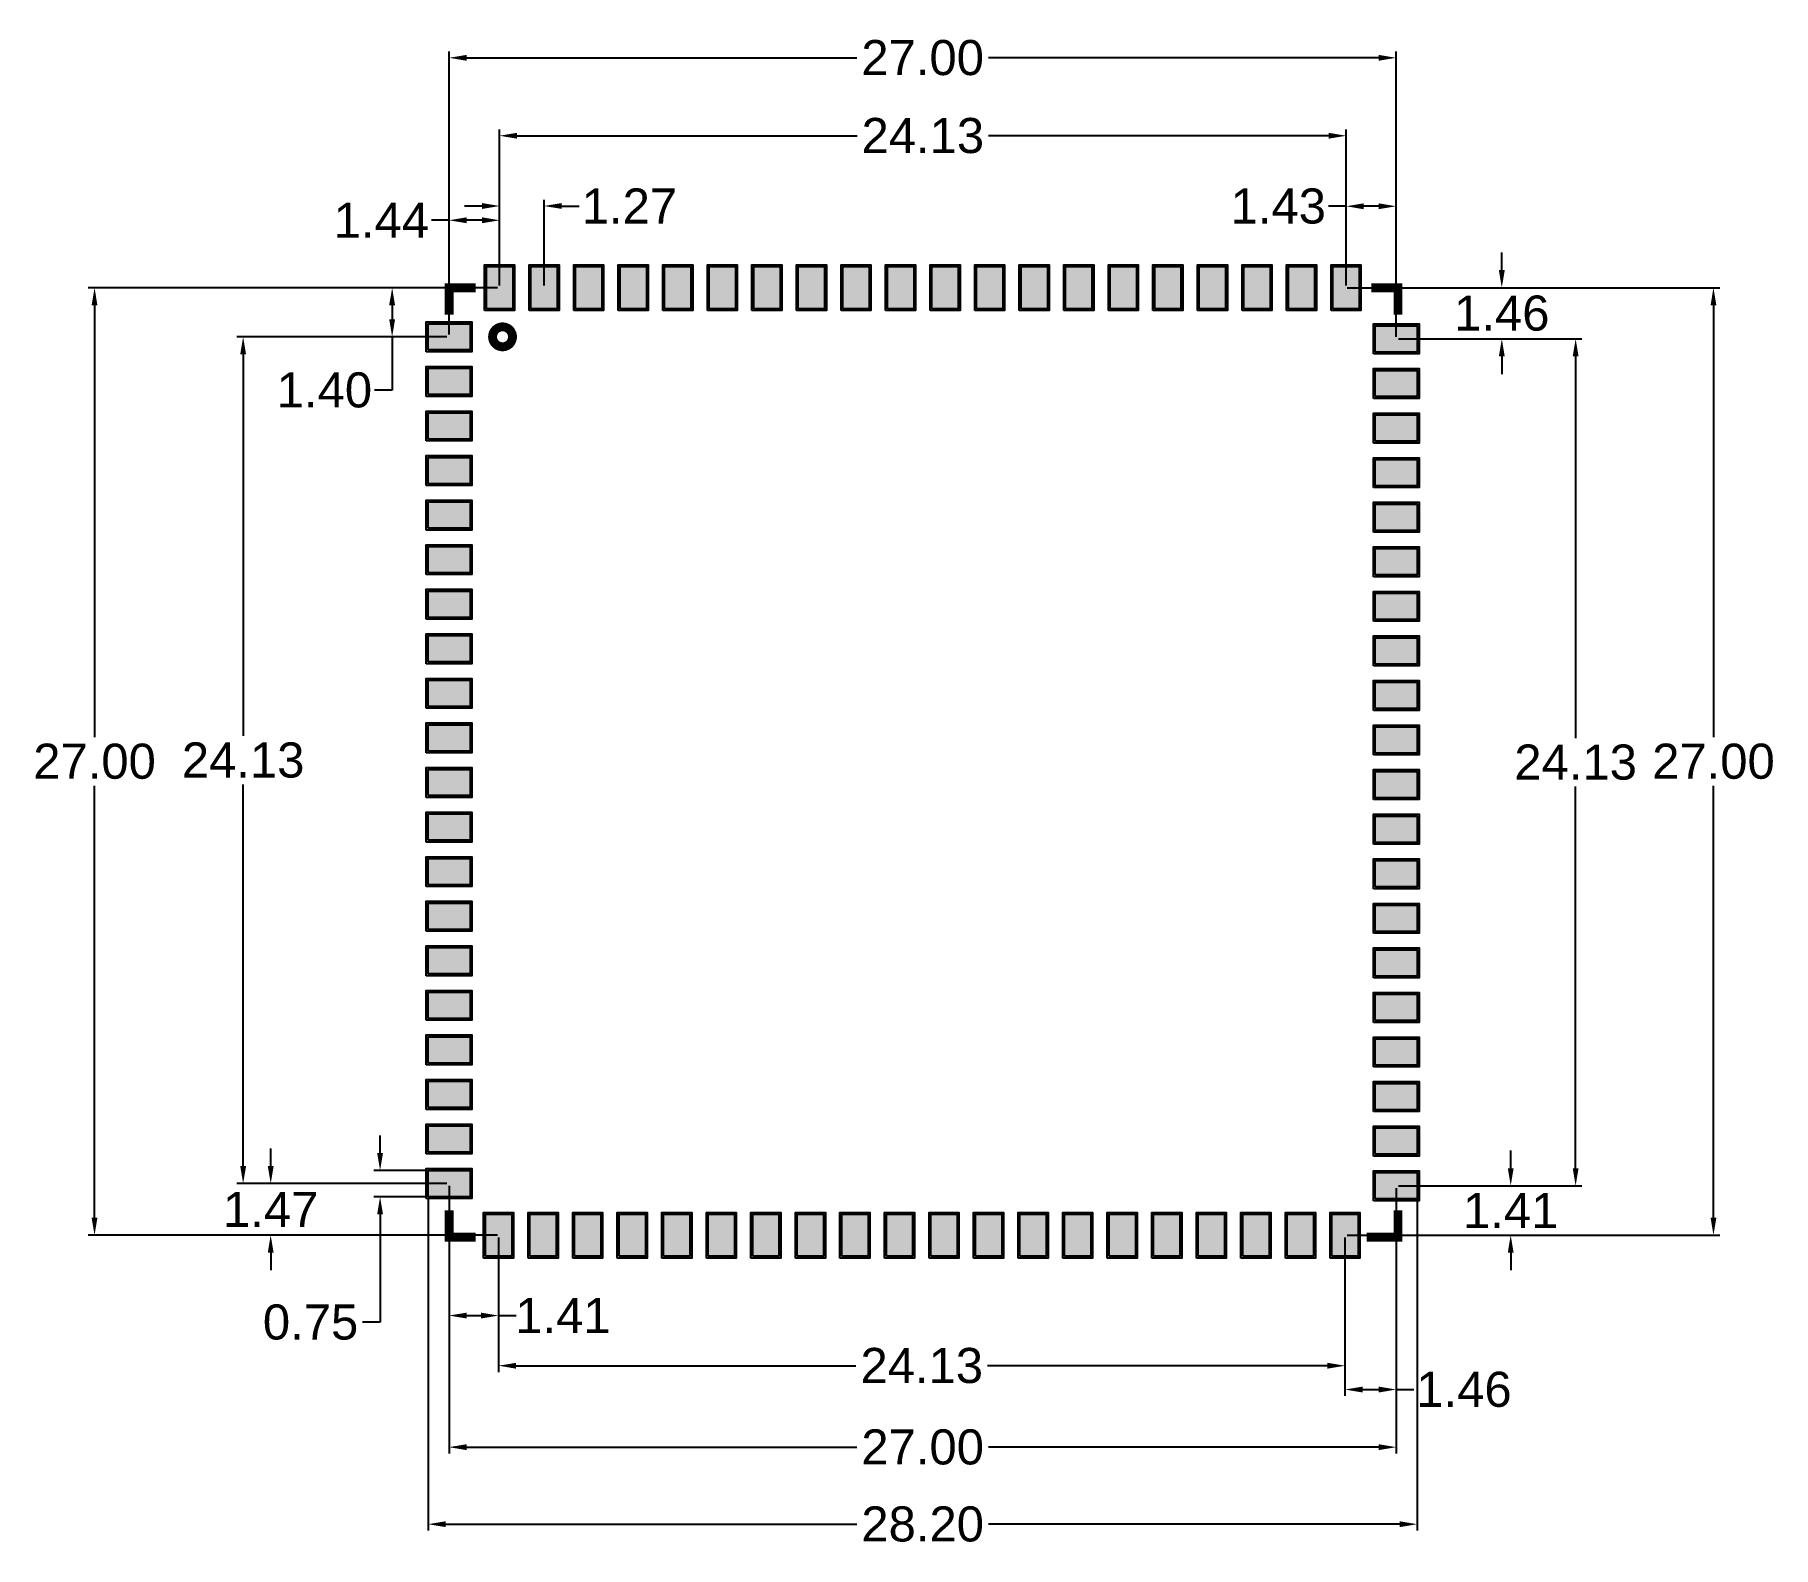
# Model space of a CAD drawing. Header units: millimetres. Extents: x 20.2 to 69.8, y 10.3 to 53.4.
import ezdxf

# ---------------------------------------------------------------- set-up
doc = ezdxf.new("R2010")
doc.units = ezdxf.units.MM
doc.header["$MEASUREMENT"] = 0
for name, color, linetype, true_color in [('Top-Layer', 1, 'Continuous', 0xff0000), ('Top-Silkscreen-Layer', 7, 'Continuous', 0xffcc00), ('Top-Solder-Mask-Layer', 7, 'Continuous', 0x800080)]:
    doc.layers.add(name, color=color, linetype=linetype, true_color=true_color)
doc.styles.get("Standard").update_dxf_attribs({"font": 'arial.ttf'})
doc.dimstyles.get("Standard").update_dxf_attribs({"dimtxt": 0.18, "dimasz": 0.18, "dimexe": 0.18, "dimexo": 0.0625, "dimgap": 0.09, "dimtad": 0, "dimtih": 1, "dimtoh": 1, "dimdec": 4, "dimzin": 0, "dimdsep": 46, "dimtxsty": 'Standard', "dimcen": 0.09, "dimadec": 0, "dimazin": 0, "dimtfac": 1, "dimtdec": 4, "dimtofl": 0, "dimtmove": 0, "dimatfit": 3, "dimfxl": 1, "dimtolj": 1, "dimtzin": 0, "dimarcsym": 0})

# ---------------------------------------------------------------- blocks, each defined once
blk = doc.blocks.new('*D3')
at = {"color": 0, "lineweight": -2, "transparency": 16777216}
for p, q in [((31.953, 44.832), (25.964, 44.832)), ((26.144, 44.332), (26.144, 33.458)), ((26.144, 21.202), (26.144, 32.076)), ((31.953, 20.702), (25.964, 20.702))]:
    blk.add_line(p, q, dxfattribs=at)
at = {"color": 0, "transparency": 16777216}
for points in [[(26.061, 44.332), (26.228, 44.332), (26.144, 44.832)], [(26.061, 21.202), (26.228, 21.202), (26.144, 20.702)]]:
    blk.add_solid(points, dxfattribs=at)
at = {"layer": 'Defpoints', "color": 0, "transparency": 16777216}
for p in [(32.015, 44.832), (26.144, 20.702), (32.015, 20.702)]:
    blk.add_point(p, dxfattribs=at)
at = {"color": 0, "transparency": 16777216, "insert": (26.144, 32.767), "char_height": 1, "attachment_point": 5}
blk.add_mtext('\\A1;24.13', dxfattribs=at)
blk = doc.blocks.new('*D5')
at = {"color": 0, "lineweight": -2, "transparency": 16777216}
for p, q in [((30.048, 21.577), (30.048, 22.077)), ((31.353, 21.077), (29.868, 21.077)), ((31.353, 20.327), (29.868, 20.327)), ((30.048, 19.827), (30.048, 16.752)), ((30.048, 16.752), (29.548, 16.752))]:
    blk.add_line(p, q, dxfattribs=at)
at = {"color": 0, "transparency": 16777216}
for points in [[(29.965, 21.577), (30.131, 21.577), (30.048, 21.077)], [(29.965, 19.827), (30.131, 19.827), (30.048, 20.327)]]:
    blk.add_solid(points, dxfattribs=at)
at = {"layer": 'Defpoints', "color": 0, "transparency": 16777216}
for p in [(31.415, 21.077), (30.048, 20.327), (31.415, 20.327)]:
    blk.add_point(p, dxfattribs=at)
at = {"color": 0, "transparency": 16777216, "insert": (28.066, 16.752), "char_height": 1, "attachment_point": 5}
blk.add_mtext('\\A1;0.75', dxfattribs=at)
blk = doc.blocks.new('*D6')
at = {"color": 0, "lineweight": -2, "transparency": 16777216}
for p, q in [((33.455, 46.295), (33.455, 48.74)), ((34.725, 46.295), (34.725, 48.74)), ((32.955, 48.56), (32.455, 48.56)), ((35.225, 48.56), (35.725, 48.56))]:
    blk.add_line(p, q, dxfattribs=at)
at = {"color": 0, "transparency": 16777216}
for points in [[(32.955, 48.644), (32.955, 48.477), (33.455, 48.56)], [(35.225, 48.644), (35.225, 48.477), (34.725, 48.56)]]:
    blk.add_solid(points, dxfattribs=at)
at = {"layer": 'Defpoints', "color": 0, "transparency": 16777216}
for p in [(34.725, 48.56), (33.455, 46.232), (34.725, 46.232)]:
    blk.add_point(p, dxfattribs=at)
at = {"color": 0, "transparency": 16777216, "insert": (37.157, 48.56), "char_height": 1, "attachment_point": 5}
blk.add_mtext('\\A1;1.27', dxfattribs=at)
blk = doc.blocks.new('*D7')
at = {"color": 0, "lineweight": -2, "transparency": 16777216}
for p, q in [((33.455, 46.295), (33.455, 50.742)), ((33.955, 50.562), (43.644, 50.562)), ((57.085, 50.562), (47.396, 50.562)), ((57.585, 46.295), (57.585, 50.742))]:
    blk.add_line(p, q, dxfattribs=at)
at = {"color": 0, "transparency": 16777216}
for points in [[(33.955, 50.645), (33.955, 50.478), (33.455, 50.562)], [(57.085, 50.645), (57.085, 50.478), (57.585, 50.562)]]:
    blk.add_solid(points, dxfattribs=at)
at = {"layer": 'Defpoints', "color": 0, "transparency": 16777216}
for p in [(57.585, 50.562), (33.455, 46.232), (57.585, 46.232)]:
    blk.add_point(p, dxfattribs=at)
at = {"color": 0, "transparency": 16777216, "insert": (45.52, 50.562), "char_height": 1, "attachment_point": 5}
blk.add_mtext('\\A1;24.13', dxfattribs=at)
blk = doc.blocks.new('*D8')
at = {"color": 0, "lineweight": -2, "transparency": 16777216}
for p, q in [((31.415, 20.264), (31.415, 10.817)), ((59.615, 20.264), (59.615, 10.817)), ((31.915, 10.997), (43.641, 10.997)), ((59.115, 10.997), (47.389, 10.997))]:
    blk.add_line(p, q, dxfattribs=at)
at = {"color": 0, "transparency": 16777216}
for points in [[(31.915, 11.08), (31.915, 10.914), (31.415, 10.997)], [(59.115, 11.08), (59.115, 10.914), (59.615, 10.997)]]:
    blk.add_solid(points, dxfattribs=at)
at = {"layer": 'Defpoints', "color": 0, "transparency": 16777216}
for p in [(31.415, 20.327), (59.615, 20.327), (59.615, 10.997)]:
    blk.add_point(p, dxfattribs=at)
at = {"color": 0, "transparency": 16777216, "insert": (45.515, 10.997), "char_height": 1, "attachment_point": 5}
blk.add_mtext('\\A1;28.20', dxfattribs=at)
blk = doc.blocks.new('*D10')
at = {"color": 0, "lineweight": -2, "transparency": 16777216}
for p, q in [((33.425, 19.169), (33.425, 15.333)), ((57.555, 19.169), (57.555, 15.333)), ((33.925, 15.513), (43.614, 15.513)), ((57.055, 15.513), (47.366, 15.513))]:
    blk.add_line(p, q, dxfattribs=at)
at = {"color": 0, "transparency": 16777216}
for points in [[(33.925, 15.596), (33.925, 15.429), (33.425, 15.513)], [(57.055, 15.596), (57.055, 15.429), (57.555, 15.513)]]:
    blk.add_solid(points, dxfattribs=at)
at = {"layer": 'Defpoints', "color": 0, "transparency": 16777216}
for p in [(33.425, 19.232), (57.555, 19.232), (57.555, 15.513)]:
    blk.add_point(p, dxfattribs=at)
at = {"color": 0, "transparency": 16777216, "insert": (45.49, 15.513), "char_height": 1, "attachment_point": 5}
blk.add_mtext('\\A1;24.13', dxfattribs=at)
blk = doc.blocks.new('*D12')
at = {"color": 0, "lineweight": -2, "transparency": 16777216}
for p, q in [((32.015, 48.153), (31.515, 48.153)), ((32.015, 46.295), (32.015, 48.333)), ((32.955, 48.153), (32.515, 48.153)), ((33.455, 46.295), (33.455, 48.333))]:
    blk.add_line(p, q, dxfattribs=at)
at = {"color": 0, "transparency": 16777216}
for points in [[(32.515, 48.237), (32.515, 48.07), (32.015, 48.153)], [(32.955, 48.237), (32.955, 48.07), (33.455, 48.153)]]:
    blk.add_solid(points, dxfattribs=at)
at = {"layer": 'Defpoints', "color": 0, "transparency": 16777216}
for p in [(32.015, 48.153), (32.015, 46.232), (33.455, 46.232)]:
    blk.add_point(p, dxfattribs=at)
at = {"color": 0, "transparency": 16777216, "insert": (30.085, 48.153), "char_height": 1, "attachment_point": 5}
blk.add_mtext('\\A1;1.44', dxfattribs=at)
blk = doc.blocks.new('*D16')
at = {"color": 0, "lineweight": -2, "transparency": 16777216}
for p, q in [((31.953, 46.232), (30.212, 46.232)), ((30.392, 45.732), (30.392, 45.332)), ((31.953, 44.832), (30.212, 44.832)), ((30.392, 44.832), (30.392, 43.313)), ((30.392, 43.313), (29.892, 43.313))]:
    blk.add_line(p, q, dxfattribs=at)
at = {"color": 0, "transparency": 16777216}
for points in [[(30.308, 45.732), (30.475, 45.732), (30.392, 46.232)], [(30.308, 45.332), (30.475, 45.332), (30.392, 44.832)]]:
    blk.add_solid(points, dxfattribs=at)
at = {"layer": 'Defpoints', "color": 0, "transparency": 16777216}
for p in [(30.392, 46.232), (32.015, 46.232), (32.015, 44.832)]:
    blk.add_point(p, dxfattribs=at)
at = {"color": 0, "transparency": 16777216, "insert": (28.462, 43.313), "char_height": 1, "attachment_point": 5}
blk.add_mtext('\\A1;1.40', dxfattribs=at)
blk = doc.blocks.new('*D17')
at = {"color": 0, "lineweight": -2, "transparency": 16777216}
for p, q in [((26.93, 21.202), (26.93, 21.702)), ((31.953, 20.702), (26.75, 20.702)), ((31.953, 19.232), (26.75, 19.232)), ((26.93, 18.732), (26.93, 18.232))]:
    blk.add_line(p, q, dxfattribs=at)
at = {"color": 0, "transparency": 16777216}
for points in [[(26.847, 21.202), (27.014, 21.202), (26.93, 20.702)], [(26.847, 18.732), (27.014, 18.732), (26.93, 19.232)]]:
    blk.add_solid(points, dxfattribs=at)
at = {"layer": 'Defpoints', "color": 0, "transparency": 16777216}
for p in [(32.015, 20.702), (26.93, 19.232), (32.015, 19.232)]:
    blk.add_point(p, dxfattribs=at)
at = {"color": 0, "transparency": 16777216, "insert": (26.93, 19.967), "char_height": 1, "attachment_point": 5}
blk.add_mtext('\\A1;1.47', dxfattribs=at)
blk = doc.blocks.new('*D18')
at = {"color": 0, "lineweight": -2, "transparency": 16777216}
for p, q in [((32.015, 20.639), (32.015, 16.762)), ((33.425, 19.169), (33.425, 16.762)), ((32.515, 16.942), (32.925, 16.942)), ((33.425, 16.942), (33.925, 16.942))]:
    blk.add_line(p, q, dxfattribs=at)
at = {"color": 0, "transparency": 16777216}
for points in [[(32.515, 17.025), (32.515, 16.859), (32.015, 16.942)], [(32.925, 17.025), (32.925, 16.859), (33.425, 16.942)]]:
    blk.add_solid(points, dxfattribs=at)
at = {"layer": 'Defpoints', "color": 0, "transparency": 16777216}
for p in [(32.015, 20.702), (33.425, 19.232), (33.425, 16.942)]:
    blk.add_point(p, dxfattribs=at)
at = {"color": 0, "transparency": 16777216, "insert": (35.26, 16.942), "char_height": 1, "attachment_point": 5}
blk.add_mtext('\\A1;1.41', dxfattribs=at)
blk = doc.blocks.new('*D19')
at = {"color": 0, "lineweight": -2, "transparency": 16777216}
for p, q in [((57.555, 19.169), (57.555, 14.654)), ((59.015, 19.169), (59.015, 14.654)), ((58.055, 14.834), (58.515, 14.834)), ((59.015, 14.834), (59.515, 14.834))]:
    blk.add_line(p, q, dxfattribs=at)
at = {"color": 0, "transparency": 16777216}
for points in [[(58.055, 14.917), (58.055, 14.75), (57.555, 14.834)], [(58.515, 14.917), (58.515, 14.75), (59.015, 14.834)]]:
    blk.add_solid(points, dxfattribs=at)
at = {"layer": 'Defpoints', "color": 0, "transparency": 16777216}
for p in [(57.555, 19.232), (59.015, 19.232), (59.015, 14.834)]:
    blk.add_point(p, dxfattribs=at)
at = {"color": 0, "transparency": 16777216, "insert": (60.947, 14.834), "char_height": 1, "attachment_point": 5}
blk.add_mtext('\\A1;1.46', dxfattribs=at)
blk = doc.blocks.new('*D20')
at = {"color": 0, "lineweight": -2, "transparency": 16777216}
for p, q in [((62.279, 21.142), (62.279, 21.642)), ((59.076, 20.642), (62.459, 20.642)), ((57.618, 19.232), (62.459, 19.232)), ((62.279, 18.732), (62.279, 18.232))]:
    blk.add_line(p, q, dxfattribs=at)
at = {"color": 0, "transparency": 16777216}
for points in [[(62.196, 21.142), (62.363, 21.142), (62.279, 20.642)], [(62.196, 18.732), (62.363, 18.732), (62.279, 19.232)]]:
    blk.add_solid(points, dxfattribs=at)
at = {"layer": 'Defpoints', "color": 0, "transparency": 16777216}
for p in [(59.013, 20.642), (62.279, 20.642), (57.555, 19.232)]:
    blk.add_point(p, dxfattribs=at)
at = {"color": 0, "transparency": 16777216, "insert": (62.279, 19.937), "char_height": 1, "attachment_point": 5}
blk.add_mtext('\\A1;1.41', dxfattribs=at)
blk = doc.blocks.new('*D21')
at = {"color": 0, "lineweight": -2, "transparency": 16777216}
for p, q in [((62.025, 46.732), (62.025, 47.232)), ((59.078, 46.232), (62.205, 46.232)), ((59.078, 44.772), (62.205, 44.772)), ((62.025, 44.272), (62.025, 43.772))]:
    blk.add_line(p, q, dxfattribs=at)
at = {"color": 0, "transparency": 16777216}
for points in [[(61.942, 46.732), (62.109, 46.732), (62.025, 46.232)], [(61.942, 44.272), (62.109, 44.272), (62.025, 44.772)]]:
    blk.add_solid(points, dxfattribs=at)
at = {"layer": 'Defpoints', "color": 0, "transparency": 16777216}
for p in [(59.015, 46.232), (62.025, 46.232), (59.015, 44.772)]:
    blk.add_point(p, dxfattribs=at)
at = {"color": 0, "transparency": 16777216, "insert": (62.025, 45.502), "char_height": 1, "attachment_point": 5}
blk.add_mtext('\\A1;1.46', dxfattribs=at)
blk = doc.blocks.new('*D22')
at = {"color": 0, "lineweight": -2, "transparency": 16777216}
for p, q in [((57.585, 46.293), (57.585, 48.733)), ((59.015, 44.835), (59.015, 48.733)), ((57.585, 48.553), (57.085, 48.553)), ((58.515, 48.553), (58.085, 48.553))]:
    blk.add_line(p, q, dxfattribs=at)
at = {"color": 0, "transparency": 16777216}
for points in [[(58.085, 48.636), (58.085, 48.469), (57.585, 48.553)], [(58.515, 48.636), (58.515, 48.469), (59.015, 48.553)]]:
    blk.add_solid(points, dxfattribs=at)
at = {"layer": 'Defpoints', "color": 0, "transparency": 16777216}
for p in [(57.585, 48.553), (57.585, 46.231), (59.015, 44.772)]:
    blk.add_point(p, dxfattribs=at)
at = {"color": 0, "transparency": 16777216, "insert": (55.653, 48.553), "char_height": 1, "attachment_point": 5}
blk.add_mtext('\\A1;1.43', dxfattribs=at)
blk = doc.blocks.new('*D23')
at = {"color": 0, "lineweight": -2, "transparency": 16777216}
for p, q in [((33.393, 46.232), (21.728, 46.232)), ((21.908, 45.732), (21.908, 33.423)), ((21.908, 19.732), (21.908, 32.041)), ((33.393, 19.232), (21.728, 19.232))]:
    blk.add_line(p, q, dxfattribs=at)
at = {"color": 0, "transparency": 16777216}
for points in [[(21.825, 45.732), (21.991, 45.732), (21.908, 46.232)], [(21.825, 19.732), (21.991, 19.732), (21.908, 19.232)]]:
    blk.add_solid(points, dxfattribs=at)
at = {"layer": 'Defpoints', "color": 0, "transparency": 16777216}
for p in [(33.455, 46.232), (21.908, 19.232), (33.455, 19.232)]:
    blk.add_point(p, dxfattribs=at)
at = {"color": 0, "transparency": 16777216, "insert": (21.908, 32.732), "char_height": 1, "attachment_point": 5}
blk.add_mtext('\\A1;27.00', dxfattribs=at)
blk = doc.blocks.new('*D24')
at = {"color": 0, "lineweight": -2, "transparency": 16777216}
for p, q in [((32.015, 44.895), (32.015, 52.963)), ((32.515, 52.783), (43.641, 52.783)), ((58.515, 52.783), (47.389, 52.783)), ((59.015, 44.895), (59.015, 52.963))]:
    blk.add_line(p, q, dxfattribs=at)
at = {"color": 0, "transparency": 16777216}
for points in [[(32.515, 52.866), (32.515, 52.699), (32.015, 52.783)], [(58.515, 52.866), (58.515, 52.699), (59.015, 52.783)]]:
    blk.add_solid(points, dxfattribs=at)
at = {"layer": 'Defpoints', "color": 0, "transparency": 16777216}
for p in [(59.015, 52.783), (32.015, 44.832), (59.015, 44.832)]:
    blk.add_point(p, dxfattribs=at)
at = {"color": 0, "transparency": 16777216, "insert": (45.515, 52.783), "char_height": 1, "attachment_point": 5}
blk.add_mtext('\\A1;27.00', dxfattribs=at)
blk = doc.blocks.new('*D25')
at = {"color": 0, "lineweight": -2, "transparency": 16777216}
for p, q in [((57.618, 46.232), (68.239, 46.232)), ((68.059, 45.732), (68.059, 33.423)), ((68.059, 19.732), (68.059, 32.041)), ((57.618, 19.232), (68.239, 19.232))]:
    blk.add_line(p, q, dxfattribs=at)
at = {"color": 0, "transparency": 16777216}
for points in [[(67.976, 45.732), (68.142, 45.732), (68.059, 46.232)], [(67.976, 19.732), (68.142, 19.732), (68.059, 19.232)]]:
    blk.add_solid(points, dxfattribs=at)
at = {"layer": 'Defpoints', "color": 0, "transparency": 16777216}
for p in [(57.555, 46.232), (68.059, 46.232), (57.555, 19.232)]:
    blk.add_point(p, dxfattribs=at)
at = {"color": 0, "transparency": 16777216, "insert": (68.059, 32.732), "char_height": 1, "attachment_point": 5}
blk.add_mtext('\\A1;27.00', dxfattribs=at)
blk = doc.blocks.new('*D26')
at = {"color": 0, "lineweight": -2, "transparency": 16777216}
for p, q in [((32.015, 20.639), (32.015, 13.012)), ((59.015, 20.577), (59.015, 13.012)), ((32.515, 13.192), (43.641, 13.192)), ((58.515, 13.192), (47.389, 13.192))]:
    blk.add_line(p, q, dxfattribs=at)
at = {"color": 0, "transparency": 16777216}
for points in [[(32.515, 13.275), (32.515, 13.108), (32.015, 13.192)], [(58.515, 13.275), (58.515, 13.108), (59.015, 13.192)]]:
    blk.add_solid(points, dxfattribs=at)
at = {"layer": 'Defpoints', "color": 0, "transparency": 16777216}
for p in [(32.015, 20.702), (59.015, 20.64), (59.015, 13.192)]:
    blk.add_point(p, dxfattribs=at)
at = {"color": 0, "transparency": 16777216, "insert": (45.515, 13.192), "char_height": 1, "attachment_point": 5}
blk.add_mtext('\\A1;27.00', dxfattribs=at)
blk = doc.blocks.new('*D27')
at = {"color": 0, "lineweight": -2, "transparency": 16777216}
for p, q in [((59.078, 44.772), (64.31, 44.772)), ((64.13, 44.272), (64.13, 33.398)), ((64.13, 21.142), (64.13, 32.016)), ((59.078, 20.642), (64.31, 20.642))]:
    blk.add_line(p, q, dxfattribs=at)
at = {"color": 0, "transparency": 16777216}
for points in [[(64.047, 44.272), (64.214, 44.272), (64.13, 44.772)], [(64.047, 21.142), (64.214, 21.142), (64.13, 20.642)]]:
    blk.add_solid(points, dxfattribs=at)
at = {"layer": 'Defpoints', "color": 0, "transparency": 16777216}
for p in [(59.015, 44.772), (64.13, 44.772), (59.015, 20.642)]:
    blk.add_point(p, dxfattribs=at)
at = {"color": 0, "transparency": 16777216, "insert": (64.13, 32.707), "char_height": 1, "attachment_point": 5}
blk.add_mtext('\\A1;24.13', dxfattribs=at)

msp = doc.modelspace()

# ---------------------------------------------------------------- hatches: boundary and pattern name
at = {"layer": 'Top-Layer'}
for points in [[(33.08, 45.632), (33.08, 46.832), (33.83, 46.832), (33.83, 45.632)], [(34.35, 45.632), (34.35, 46.832), (35.1, 46.832), (35.1, 45.632)], [(35.62, 45.632), (35.62, 46.832), (36.37, 46.832), (36.37, 45.632)], [(36.89, 45.632), (36.89, 46.832), (37.64, 46.832), (37.64, 45.632)], [(38.16, 45.632), (38.16, 46.832), (38.91, 46.832), (38.91, 45.632)], [(39.43, 45.632), (39.43, 46.832), (40.18, 46.832), (40.18, 45.632)], [(40.7, 45.632), (40.7, 46.832), (41.45, 46.832), (41.45, 45.632)], [(41.97, 45.632), (41.97, 46.832), (42.72, 46.832), (42.72, 45.632)], [(43.24, 45.632), (43.24, 46.832), (43.99, 46.832), (43.99, 45.632)], [(44.51, 45.632), (44.51, 46.832), (45.26, 46.832), (45.26, 45.632)], [(45.78, 45.632), (45.78, 46.832), (46.53, 46.832), (46.53, 45.632)], [(47.05, 45.632), (47.05, 46.832), (47.8, 46.832), (47.8, 45.632)], [(48.32, 45.632), (48.32, 46.832), (49.07, 46.832), (49.07, 45.632)], [(49.59, 45.632), (49.59, 46.832), (50.34, 46.832), (50.34, 45.632)], [(50.86, 45.632), (50.86, 46.832), (51.61, 46.832), (51.61, 45.632)], [(52.13, 45.632), (52.13, 46.832), (52.88, 46.832), (52.88, 45.632)], [(53.4, 45.632), (53.4, 46.832), (54.15, 46.832), (54.15, 45.632)], [(54.67, 45.632), (54.67, 46.832), (55.42, 46.832), (55.42, 45.632)], [(55.94, 45.632), (55.94, 46.832), (56.69, 46.832), (56.69, 45.632)], [(57.21, 45.632), (57.21, 46.832), (57.96, 46.832), (57.96, 45.632)], [(31.415, 44.457), (31.415, 45.207), (32.615, 45.207), (32.615, 44.457)], [(58.415, 44.397), (58.415, 45.147), (59.615, 45.147), (59.615, 44.397)], [(31.415, 43.187), (31.415, 43.937), (32.615, 43.937), (32.615, 43.187)], [(58.415, 43.127), (58.415, 43.877), (59.615, 43.877), (59.615, 43.127)], [(31.415, 41.917), (31.415, 42.667), (32.615, 42.667), (32.615, 41.917)], [(58.415, 41.857), (58.415, 42.607), (59.615, 42.607), (59.615, 41.857)], [(31.415, 40.647), (31.415, 41.397), (32.615, 41.397), (32.615, 40.647)], [(58.415, 40.587), (58.415, 41.337), (59.615, 41.337), (59.615, 40.587)], [(31.415, 39.377), (31.415, 40.127), (32.615, 40.127), (32.615, 39.377)], [(58.415, 39.317), (58.415, 40.067), (59.615, 40.067), (59.615, 39.317)], [(31.415, 38.107), (31.415, 38.857), (32.615, 38.857), (32.615, 38.107)], [(58.415, 38.047), (58.415, 38.797), (59.615, 38.797), (59.615, 38.047)], [(31.415, 36.837), (31.415, 37.587), (32.615, 37.587), (32.615, 36.837)], [(58.415, 36.777), (58.415, 37.527), (59.615, 37.527), (59.615, 36.777)], [(31.415, 35.567), (31.415, 36.317), (32.615, 36.317), (32.615, 35.567)], [(58.415, 35.507), (58.415, 36.257), (59.615, 36.257), (59.615, 35.507)], [(31.415, 34.297), (31.415, 35.047), (32.615, 35.047), (32.615, 34.297)], [(58.415, 34.237), (58.415, 34.987), (59.615, 34.987), (59.615, 34.237)], [(31.415, 33.027), (31.415, 33.777), (32.615, 33.777), (32.615, 33.027)], [(58.415, 32.967), (58.415, 33.717), (59.615, 33.717), (59.615, 32.967)], [(31.415, 31.757), (31.415, 32.507), (32.615, 32.507), (32.615, 31.757)], [(58.415, 31.697), (58.415, 32.447), (59.615, 32.447), (59.615, 31.697)], [(31.415, 30.487), (31.415, 31.237), (32.615, 31.237), (32.615, 30.487)], [(58.415, 30.427), (58.415, 31.177), (59.615, 31.177), (59.615, 30.427)], [(31.415, 29.217), (31.415, 29.967), (32.615, 29.967), (32.615, 29.217)], [(58.415, 29.157), (58.415, 29.907), (59.615, 29.907), (59.615, 29.157)], [(31.415, 27.947), (31.415, 28.697), (32.615, 28.697), (32.615, 27.947)], [(58.415, 27.887), (58.415, 28.637), (59.615, 28.637), (59.615, 27.887)], [(31.415, 26.677), (31.415, 27.427), (32.615, 27.427), (32.615, 26.677)], [(58.415, 26.617), (58.415, 27.367), (59.615, 27.367), (59.615, 26.617)], [(31.415, 25.407), (31.415, 26.157), (32.615, 26.157), (32.615, 25.407)], [(58.415, 25.347), (58.415, 26.097), (59.615, 26.097), (59.615, 25.347)], [(31.415, 24.137), (31.415, 24.887), (32.615, 24.887), (32.615, 24.137)], [(58.415, 24.077), (58.415, 24.827), (59.615, 24.827), (59.615, 24.077)], [(31.415, 22.867), (31.415, 23.617), (32.615, 23.617), (32.615, 22.867)], [(58.415, 22.807), (58.415, 23.557), (59.615, 23.557), (59.615, 22.807)], [(31.415, 21.597), (31.415, 22.347), (32.615, 22.347), (32.615, 21.597)], [(58.415, 21.537), (58.415, 22.287), (59.615, 22.287), (59.615, 21.537)], [(31.415, 20.327), (31.415, 21.077), (32.615, 21.077), (32.615, 20.327)], [(58.415, 20.267), (58.415, 21.017), (59.615, 21.017), (59.615, 20.267)], [(33.05, 18.632), (33.05, 19.832), (33.8, 19.832), (33.8, 18.632)], [(34.32, 18.632), (34.32, 19.832), (35.07, 19.832), (35.07, 18.632)], [(35.59, 18.632), (35.59, 19.832), (36.34, 19.832), (36.34, 18.632)], [(36.86, 18.632), (36.86, 19.832), (37.61, 19.832), (37.61, 18.632)], [(38.13, 18.632), (38.13, 19.832), (38.88, 19.832), (38.88, 18.632)], [(39.4, 18.632), (39.4, 19.832), (40.15, 19.832), (40.15, 18.632)], [(40.67, 18.632), (40.67, 19.832), (41.42, 19.832), (41.42, 18.632)], [(41.94, 18.632), (41.94, 19.832), (42.69, 19.832), (42.69, 18.632)], [(43.21, 18.632), (43.21, 19.832), (43.96, 19.832), (43.96, 18.632)], [(44.48, 18.632), (44.48, 19.832), (45.23, 19.832), (45.23, 18.632)], [(45.75, 18.632), (45.75, 19.832), (46.5, 19.832), (46.5, 18.632)], [(47.02, 18.632), (47.02, 19.832), (47.77, 19.832), (47.77, 18.632)], [(48.29, 18.632), (48.29, 19.832), (49.04, 19.832), (49.04, 18.632)], [(49.56, 18.632), (49.56, 19.832), (50.31, 19.832), (50.31, 18.632)], [(50.83, 18.632), (50.83, 19.832), (51.58, 19.832), (51.58, 18.632)], [(52.1, 18.632), (52.1, 19.832), (52.85, 19.832), (52.85, 18.632)], [(53.37, 18.632), (53.37, 19.832), (54.12, 19.832), (54.12, 18.632)], [(54.64, 18.632), (54.64, 19.832), (55.39, 19.832), (55.39, 18.632)], [(55.91, 18.632), (55.91, 19.832), (56.66, 19.832), (56.66, 18.632)], [(57.18, 18.632), (57.18, 19.832), (57.93, 19.832), (57.93, 18.632)]]:
    msp.add_hatch(color=256, dxfattribs=at).paths.add_polyline_path(points)
at = {"layer": 'Top-Solder-Mask-Layer'}
for points in [[(33.029, 45.581), (33.029, 46.883), (33.881, 46.883), (33.881, 45.581)], [(34.299, 45.581), (34.299, 46.883), (35.151, 46.883), (35.151, 45.581)], [(35.569, 45.581), (35.569, 46.883), (36.421, 46.883), (36.421, 45.581)], [(36.839, 45.581), (36.839, 46.883), (37.691, 46.883), (37.691, 45.581)], [(38.109, 45.581), (38.109, 46.883), (38.961, 46.883), (38.961, 45.581)], [(39.379, 45.581), (39.379, 46.883), (40.231, 46.883), (40.231, 45.581)], [(40.649, 45.581), (40.649, 46.883), (41.501, 46.883), (41.501, 45.581)], [(41.919, 45.581), (41.919, 46.883), (42.771, 46.883), (42.771, 45.581)], [(43.189, 45.581), (43.189, 46.883), (44.041, 46.883), (44.041, 45.581)], [(44.459, 45.581), (44.459, 46.883), (45.311, 46.883), (45.311, 45.581)], [(45.729, 45.581), (45.729, 46.883), (46.581, 46.883), (46.581, 45.581)], [(46.999, 45.581), (46.999, 46.883), (47.851, 46.883), (47.851, 45.581)], [(48.269, 45.581), (48.269, 46.883), (49.121, 46.883), (49.121, 45.581)], [(49.539, 45.581), (49.539, 46.883), (50.391, 46.883), (50.391, 45.581)], [(50.809, 45.581), (50.809, 46.883), (51.661, 46.883), (51.661, 45.581)], [(52.079, 45.581), (52.079, 46.883), (52.931, 46.883), (52.931, 45.581)], [(53.349, 45.581), (53.349, 46.883), (54.201, 46.883), (54.201, 45.581)], [(54.619, 45.581), (54.619, 46.883), (55.471, 46.883), (55.471, 45.581)], [(55.889, 45.581), (55.889, 46.883), (56.741, 46.883), (56.741, 45.581)], [(57.159, 45.581), (57.159, 46.883), (58.011, 46.883), (58.011, 45.581)], [(31.364, 44.406), (31.364, 45.258), (32.666, 45.258), (32.666, 44.406)], [(58.364, 44.346), (58.364, 45.198), (59.666, 45.198), (59.666, 44.346)], [(31.364, 43.136), (31.364, 43.988), (32.666, 43.988), (32.666, 43.136)], [(58.364, 43.076), (58.364, 43.928), (59.666, 43.928), (59.666, 43.076)], [(31.364, 41.866), (31.364, 42.718), (32.666, 42.718), (32.666, 41.866)], [(58.364, 41.806), (58.364, 42.658), (59.666, 42.658), (59.666, 41.806)], [(31.364, 40.596), (31.364, 41.448), (32.666, 41.448), (32.666, 40.596)], [(58.364, 40.536), (58.364, 41.388), (59.666, 41.388), (59.666, 40.536)], [(31.364, 39.326), (31.364, 40.178), (32.666, 40.178), (32.666, 39.326)], [(58.364, 39.266), (58.364, 40.118), (59.666, 40.118), (59.666, 39.266)], [(31.364, 38.056), (31.364, 38.908), (32.666, 38.908), (32.666, 38.056)], [(58.364, 37.996), (58.364, 38.848), (59.666, 38.848), (59.666, 37.996)], [(31.364, 36.786), (31.364, 37.638), (32.666, 37.638), (32.666, 36.786)], [(58.364, 36.726), (58.364, 37.578), (59.666, 37.578), (59.666, 36.726)], [(31.364, 35.516), (31.364, 36.368), (32.666, 36.368), (32.666, 35.516)], [(58.364, 35.456), (58.364, 36.308), (59.666, 36.308), (59.666, 35.456)], [(31.364, 34.246), (31.364, 35.098), (32.666, 35.098), (32.666, 34.246)], [(58.364, 34.186), (58.364, 35.038), (59.666, 35.038), (59.666, 34.186)], [(31.364, 32.976), (31.364, 33.828), (32.666, 33.828), (32.666, 32.976)], [(58.364, 32.916), (58.364, 33.768), (59.666, 33.768), (59.666, 32.916)], [(31.364, 31.706), (31.364, 32.558), (32.666, 32.558), (32.666, 31.706)], [(58.364, 31.646), (58.364, 32.498), (59.666, 32.498), (59.666, 31.646)], [(31.364, 30.436), (31.364, 31.288), (32.666, 31.288), (32.666, 30.436)], [(58.364, 30.376), (58.364, 31.228), (59.666, 31.228), (59.666, 30.376)], [(31.364, 29.166), (31.364, 30.018), (32.666, 30.018), (32.666, 29.166)], [(58.364, 29.106), (58.364, 29.958), (59.666, 29.958), (59.666, 29.106)], [(31.364, 27.896), (31.364, 28.748), (32.666, 28.748), (32.666, 27.896)], [(58.364, 27.836), (58.364, 28.688), (59.666, 28.688), (59.666, 27.836)], [(31.364, 26.626), (31.364, 27.478), (32.666, 27.478), (32.666, 26.626)], [(58.364, 26.566), (58.364, 27.418), (59.666, 27.418), (59.666, 26.566)], [(31.364, 25.356), (31.364, 26.208), (32.666, 26.208), (32.666, 25.356)], [(58.364, 25.296), (58.364, 26.148), (59.666, 26.148), (59.666, 25.296)], [(31.364, 24.086), (31.364, 24.938), (32.666, 24.938), (32.666, 24.086)], [(58.364, 24.026), (58.364, 24.878), (59.666, 24.878), (59.666, 24.026)], [(31.364, 22.816), (31.364, 23.668), (32.666, 23.668), (32.666, 22.816)], [(58.364, 22.756), (58.364, 23.608), (59.666, 23.608), (59.666, 22.756)], [(31.364, 21.546), (31.364, 22.398), (32.666, 22.398), (32.666, 21.546)], [(58.364, 21.486), (58.364, 22.338), (59.666, 22.338), (59.666, 21.486)], [(31.364, 20.276), (31.364, 21.128), (32.666, 21.128), (32.666, 20.276)], [(58.364, 20.216), (58.364, 21.068), (59.666, 21.068), (59.666, 20.216)], [(32.999, 18.581), (32.999, 19.883), (33.851, 19.883), (33.851, 18.581)], [(34.269, 18.581), (34.269, 19.883), (35.121, 19.883), (35.121, 18.581)], [(35.539, 18.581), (35.539, 19.883), (36.391, 19.883), (36.391, 18.581)], [(36.809, 18.581), (36.809, 19.883), (37.661, 19.883), (37.661, 18.581)], [(38.079, 18.581), (38.079, 19.883), (38.931, 19.883), (38.931, 18.581)], [(39.349, 18.581), (39.349, 19.883), (40.201, 19.883), (40.201, 18.581)], [(40.619, 18.581), (40.619, 19.883), (41.471, 19.883), (41.471, 18.581)], [(41.889, 18.581), (41.889, 19.883), (42.741, 19.883), (42.741, 18.581)], [(43.159, 18.581), (43.159, 19.883), (44.011, 19.883), (44.011, 18.581)], [(44.429, 18.581), (44.429, 19.883), (45.281, 19.883), (45.281, 18.581)], [(45.699, 18.581), (45.699, 19.883), (46.551, 19.883), (46.551, 18.581)], [(46.969, 18.581), (46.969, 19.883), (47.821, 19.883), (47.821, 18.581)], [(48.239, 18.581), (48.239, 19.883), (49.091, 19.883), (49.091, 18.581)], [(49.509, 18.581), (49.509, 19.883), (50.361, 19.883), (50.361, 18.581)], [(50.779, 18.581), (50.779, 19.883), (51.631, 19.883), (51.631, 18.581)], [(52.049, 18.581), (52.049, 19.883), (52.901, 19.883), (52.901, 18.581)], [(53.319, 18.581), (53.319, 19.883), (54.171, 19.883), (54.171, 18.581)], [(54.589, 18.581), (54.589, 19.883), (55.441, 19.883), (55.441, 18.581)], [(55.859, 18.581), (55.859, 19.883), (56.711, 19.883), (56.711, 18.581)], [(57.129, 18.581), (57.129, 19.883), (57.981, 19.883), (57.981, 18.581)]]:
    msp.add_hatch(color=256, dxfattribs=at).paths.add_polyline_path(points)

# ---------------------------------------------------------------- linework, layer by layer
at = {"layer": 'Top-Layer'}
for points in [[(33.08, 45.632), (33.08, 46.832), (33.83, 46.832), (33.83, 45.632)], [(34.35, 45.632), (34.35, 46.832), (35.1, 46.832), (35.1, 45.632)], [(35.62, 45.632), (35.62, 46.832), (36.37, 46.832), (36.37, 45.632)], [(36.89, 45.632), (36.89, 46.832), (37.64, 46.832), (37.64, 45.632)], [(38.16, 45.632), (38.16, 46.832), (38.91, 46.832), (38.91, 45.632)], [(39.43, 45.632), (39.43, 46.832), (40.18, 46.832), (40.18, 45.632)], [(40.7, 45.632), (40.7, 46.832), (41.45, 46.832), (41.45, 45.632)], [(41.97, 45.632), (41.97, 46.832), (42.72, 46.832), (42.72, 45.632)], [(43.24, 45.632), (43.24, 46.832), (43.99, 46.832), (43.99, 45.632)], [(44.51, 45.632), (44.51, 46.832), (45.26, 46.832), (45.26, 45.632)], [(45.78, 45.632), (45.78, 46.832), (46.53, 46.832), (46.53, 45.632)], [(47.05, 45.632), (47.05, 46.832), (47.8, 46.832), (47.8, 45.632)], [(48.32, 45.632), (48.32, 46.832), (49.07, 46.832), (49.07, 45.632)], [(49.59, 45.632), (49.59, 46.832), (50.34, 46.832), (50.34, 45.632)], [(50.86, 45.632), (50.86, 46.832), (51.61, 46.832), (51.61, 45.632)], [(52.13, 45.632), (52.13, 46.832), (52.88, 46.832), (52.88, 45.632)], [(53.4, 45.632), (53.4, 46.832), (54.15, 46.832), (54.15, 45.632)], [(54.67, 45.632), (54.67, 46.832), (55.42, 46.832), (55.42, 45.632)], [(55.94, 45.632), (55.94, 46.832), (56.69, 46.832), (56.69, 45.632)], [(57.21, 45.632), (57.21, 46.832), (57.96, 46.832), (57.96, 45.632)], [(31.415, 44.457), (31.415, 45.207), (32.615, 45.207), (32.615, 44.457)], [(58.415, 44.397), (58.415, 45.147), (59.615, 45.147), (59.615, 44.397)], [(31.415, 43.187), (31.415, 43.937), (32.615, 43.937), (32.615, 43.187)], [(58.415, 43.127), (58.415, 43.877), (59.615, 43.877), (59.615, 43.127)], [(31.415, 41.917), (31.415, 42.667), (32.615, 42.667), (32.615, 41.917)], [(58.415, 41.857), (58.415, 42.607), (59.615, 42.607), (59.615, 41.857)], [(31.415, 40.647), (31.415, 41.397), (32.615, 41.397), (32.615, 40.647)], [(58.415, 40.587), (58.415, 41.337), (59.615, 41.337), (59.615, 40.587)], [(31.415, 39.377), (31.415, 40.127), (32.615, 40.127), (32.615, 39.377)], [(58.415, 39.317), (58.415, 40.067), (59.615, 40.067), (59.615, 39.317)], [(31.415, 38.107), (31.415, 38.857), (32.615, 38.857), (32.615, 38.107)], [(58.415, 38.047), (58.415, 38.797), (59.615, 38.797), (59.615, 38.047)], [(31.415, 36.837), (31.415, 37.587), (32.615, 37.587), (32.615, 36.837)], [(58.415, 36.777), (58.415, 37.527), (59.615, 37.527), (59.615, 36.777)], [(31.415, 35.567), (31.415, 36.317), (32.615, 36.317), (32.615, 35.567)], [(58.415, 35.507), (58.415, 36.257), (59.615, 36.257), (59.615, 35.507)], [(31.415, 34.297), (31.415, 35.047), (32.615, 35.047), (32.615, 34.297)], [(58.415, 34.237), (58.415, 34.987), (59.615, 34.987), (59.615, 34.237)], [(31.415, 33.027), (31.415, 33.777), (32.615, 33.777), (32.615, 33.027)], [(58.415, 32.967), (58.415, 33.717), (59.615, 33.717), (59.615, 32.967)], [(31.415, 31.757), (31.415, 32.507), (32.615, 32.507), (32.615, 31.757)], [(58.415, 31.697), (58.415, 32.447), (59.615, 32.447), (59.615, 31.697)], [(31.415, 30.487), (31.415, 31.237), (32.615, 31.237), (32.615, 30.487)], [(58.415, 30.427), (58.415, 31.177), (59.615, 31.177), (59.615, 30.427)], [(31.415, 29.217), (31.415, 29.967), (32.615, 29.967), (32.615, 29.217)], [(58.415, 29.157), (58.415, 29.907), (59.615, 29.907), (59.615, 29.157)], [(31.415, 27.947), (31.415, 28.697), (32.615, 28.697), (32.615, 27.947)], [(58.415, 27.887), (58.415, 28.637), (59.615, 28.637), (59.615, 27.887)], [(31.415, 26.677), (31.415, 27.427), (32.615, 27.427), (32.615, 26.677)], [(58.415, 26.617), (58.415, 27.367), (59.615, 27.367), (59.615, 26.617)], [(31.415, 25.407), (31.415, 26.157), (32.615, 26.157), (32.615, 25.407)], [(58.415, 25.347), (58.415, 26.097), (59.615, 26.097), (59.615, 25.347)], [(31.415, 24.137), (31.415, 24.887), (32.615, 24.887), (32.615, 24.137)], [(58.415, 24.077), (58.415, 24.827), (59.615, 24.827), (59.615, 24.077)], [(31.415, 22.867), (31.415, 23.617), (32.615, 23.617), (32.615, 22.867)], [(58.415, 22.807), (58.415, 23.557), (59.615, 23.557), (59.615, 22.807)], [(31.415, 21.597), (31.415, 22.347), (32.615, 22.347), (32.615, 21.597)], [(58.415, 21.537), (58.415, 22.287), (59.615, 22.287), (59.615, 21.537)], [(31.415, 20.327), (31.415, 21.077), (32.615, 21.077), (32.615, 20.327)], [(58.415, 20.267), (58.415, 21.017), (59.615, 21.017), (59.615, 20.267)], [(33.05, 18.632), (33.05, 19.832), (33.8, 19.832), (33.8, 18.632)], [(34.32, 18.632), (34.32, 19.832), (35.07, 19.832), (35.07, 18.632)], [(35.59, 18.632), (35.59, 19.832), (36.34, 19.832), (36.34, 18.632)], [(36.86, 18.632), (36.86, 19.832), (37.61, 19.832), (37.61, 18.632)], [(38.13, 18.632), (38.13, 19.832), (38.88, 19.832), (38.88, 18.632)], [(39.4, 18.632), (39.4, 19.832), (40.15, 19.832), (40.15, 18.632)], [(40.67, 18.632), (40.67, 19.832), (41.42, 19.832), (41.42, 18.632)], [(41.94, 18.632), (41.94, 19.832), (42.69, 19.832), (42.69, 18.632)], [(43.21, 18.632), (43.21, 19.832), (43.96, 19.832), (43.96, 18.632)], [(44.48, 18.632), (44.48, 19.832), (45.23, 19.832), (45.23, 18.632)], [(45.75, 18.632), (45.75, 19.832), (46.5, 19.832), (46.5, 18.632)], [(47.02, 18.632), (47.02, 19.832), (47.77, 19.832), (47.77, 18.632)], [(48.29, 18.632), (48.29, 19.832), (49.04, 19.832), (49.04, 18.632)], [(49.56, 18.632), (49.56, 19.832), (50.31, 19.832), (50.31, 18.632)], [(50.83, 18.632), (50.83, 19.832), (51.58, 19.832), (51.58, 18.632)], [(52.1, 18.632), (52.1, 19.832), (52.85, 19.832), (52.85, 18.632)], [(53.37, 18.632), (53.37, 19.832), (54.12, 19.832), (54.12, 18.632)], [(54.64, 18.632), (54.64, 19.832), (55.39, 19.832), (55.39, 18.632)], [(55.91, 18.632), (55.91, 19.832), (56.66, 19.832), (56.66, 18.632)], [(57.18, 18.632), (57.18, 19.832), (57.93, 19.832), (57.93, 18.632)]]:
    msp.add_lwpolyline(points, close=True, dxfattribs=at)
at = {"layer": 'Top-Silkscreen-Layer', "const_width": 0.254}
for points in [[(32.015, 45.467), (32.015, 46.229), (32.777, 46.229)], [(32.015, 45.467), (32.015, 46.229), (32.777, 46.229)], [(58.304, 46.229), (59.066, 46.229), (59.066, 45.467)], [(58.304, 46.229), (59.066, 46.229), (59.066, 45.467)], [(32.015, 19.94), (32.015, 19.178), (32.777, 19.178)], [(32.015, 19.94), (32.015, 19.178), (32.777, 19.178)], [(58.177, 19.178), (59.066, 19.178), (59.066, 19.94)], [(58.177, 19.178), (59.066, 19.178), (59.066, 19.94)]]:
    msp.add_lwpolyline(points, dxfattribs=at)
msp.add_lwpolyline([(33.255, 44.832, 1), (33.823, 44.832, 1)], format="xyb", close=True, dxfattribs=at)
msp.add_lwpolyline([(33.255, 44.832, 1), (33.823, 44.832, 1)], format="xyb", close=True, dxfattribs=at)
at = {"layer": 'Top-Solder-Mask-Layer'}
for points in [[(33.029, 45.581), (33.029, 46.883), (33.881, 46.883), (33.881, 45.581)], [(34.299, 45.581), (34.299, 46.883), (35.151, 46.883), (35.151, 45.581)], [(35.569, 45.581), (35.569, 46.883), (36.421, 46.883), (36.421, 45.581)], [(36.839, 45.581), (36.839, 46.883), (37.691, 46.883), (37.691, 45.581)], [(38.109, 45.581), (38.109, 46.883), (38.961, 46.883), (38.961, 45.581)], [(39.379, 45.581), (39.379, 46.883), (40.231, 46.883), (40.231, 45.581)], [(40.649, 45.581), (40.649, 46.883), (41.501, 46.883), (41.501, 45.581)], [(41.919, 45.581), (41.919, 46.883), (42.771, 46.883), (42.771, 45.581)], [(43.189, 45.581), (43.189, 46.883), (44.041, 46.883), (44.041, 45.581)], [(44.459, 45.581), (44.459, 46.883), (45.311, 46.883), (45.311, 45.581)], [(45.729, 45.581), (45.729, 46.883), (46.581, 46.883), (46.581, 45.581)], [(46.999, 45.581), (46.999, 46.883), (47.851, 46.883), (47.851, 45.581)], [(48.269, 45.581), (48.269, 46.883), (49.121, 46.883), (49.121, 45.581)], [(49.539, 45.581), (49.539, 46.883), (50.391, 46.883), (50.391, 45.581)], [(50.809, 45.581), (50.809, 46.883), (51.661, 46.883), (51.661, 45.581)], [(52.079, 45.581), (52.079, 46.883), (52.931, 46.883), (52.931, 45.581)], [(53.349, 45.581), (53.349, 46.883), (54.201, 46.883), (54.201, 45.581)], [(54.619, 45.581), (54.619, 46.883), (55.471, 46.883), (55.471, 45.581)], [(55.889, 45.581), (55.889, 46.883), (56.741, 46.883), (56.741, 45.581)], [(57.159, 45.581), (57.159, 46.883), (58.011, 46.883), (58.011, 45.581)], [(31.364, 44.406), (31.364, 45.258), (32.666, 45.258), (32.666, 44.406)], [(58.364, 44.346), (58.364, 45.198), (59.666, 45.198), (59.666, 44.346)], [(31.364, 43.136), (31.364, 43.988), (32.666, 43.988), (32.666, 43.136)], [(58.364, 43.076), (58.364, 43.928), (59.666, 43.928), (59.666, 43.076)], [(31.364, 41.866), (31.364, 42.718), (32.666, 42.718), (32.666, 41.866)], [(58.364, 41.806), (58.364, 42.658), (59.666, 42.658), (59.666, 41.806)], [(31.364, 40.596), (31.364, 41.448), (32.666, 41.448), (32.666, 40.596)], [(58.364, 40.536), (58.364, 41.388), (59.666, 41.388), (59.666, 40.536)], [(31.364, 39.326), (31.364, 40.178), (32.666, 40.178), (32.666, 39.326)], [(58.364, 39.266), (58.364, 40.118), (59.666, 40.118), (59.666, 39.266)], [(31.364, 38.056), (31.364, 38.908), (32.666, 38.908), (32.666, 38.056)], [(58.364, 37.996), (58.364, 38.848), (59.666, 38.848), (59.666, 37.996)], [(31.364, 36.786), (31.364, 37.638), (32.666, 37.638), (32.666, 36.786)], [(58.364, 36.726), (58.364, 37.578), (59.666, 37.578), (59.666, 36.726)], [(31.364, 35.516), (31.364, 36.368), (32.666, 36.368), (32.666, 35.516)], [(58.364, 35.456), (58.364, 36.308), (59.666, 36.308), (59.666, 35.456)], [(31.364, 34.246), (31.364, 35.098), (32.666, 35.098), (32.666, 34.246)], [(58.364, 34.186), (58.364, 35.038), (59.666, 35.038), (59.666, 34.186)], [(31.364, 32.976), (31.364, 33.828), (32.666, 33.828), (32.666, 32.976)], [(58.364, 32.916), (58.364, 33.768), (59.666, 33.768), (59.666, 32.916)], [(31.364, 31.706), (31.364, 32.558), (32.666, 32.558), (32.666, 31.706)], [(58.364, 31.646), (58.364, 32.498), (59.666, 32.498), (59.666, 31.646)], [(31.364, 30.436), (31.364, 31.288), (32.666, 31.288), (32.666, 30.436)], [(58.364, 30.376), (58.364, 31.228), (59.666, 31.228), (59.666, 30.376)], [(31.364, 29.166), (31.364, 30.018), (32.666, 30.018), (32.666, 29.166)], [(58.364, 29.106), (58.364, 29.958), (59.666, 29.958), (59.666, 29.106)], [(31.364, 27.896), (31.364, 28.748), (32.666, 28.748), (32.666, 27.896)], [(58.364, 27.836), (58.364, 28.688), (59.666, 28.688), (59.666, 27.836)], [(31.364, 26.626), (31.364, 27.478), (32.666, 27.478), (32.666, 26.626)], [(58.364, 26.566), (58.364, 27.418), (59.666, 27.418), (59.666, 26.566)], [(31.364, 25.356), (31.364, 26.208), (32.666, 26.208), (32.666, 25.356)], [(58.364, 25.296), (58.364, 26.148), (59.666, 26.148), (59.666, 25.296)], [(31.364, 24.086), (31.364, 24.938), (32.666, 24.938), (32.666, 24.086)], [(58.364, 24.026), (58.364, 24.878), (59.666, 24.878), (59.666, 24.026)], [(31.364, 22.816), (31.364, 23.668), (32.666, 23.668), (32.666, 22.816)], [(58.364, 22.756), (58.364, 23.608), (59.666, 23.608), (59.666, 22.756)], [(31.364, 21.546), (31.364, 22.398), (32.666, 22.398), (32.666, 21.546)], [(58.364, 21.486), (58.364, 22.338), (59.666, 22.338), (59.666, 21.486)], [(31.364, 20.276), (31.364, 21.128), (32.666, 21.128), (32.666, 20.276)], [(58.364, 20.216), (58.364, 21.068), (59.666, 21.068), (59.666, 20.216)], [(32.999, 18.581), (32.999, 19.883), (33.851, 19.883), (33.851, 18.581)], [(34.269, 18.581), (34.269, 19.883), (35.121, 19.883), (35.121, 18.581)], [(35.539, 18.581), (35.539, 19.883), (36.391, 19.883), (36.391, 18.581)], [(36.809, 18.581), (36.809, 19.883), (37.661, 19.883), (37.661, 18.581)], [(38.079, 18.581), (38.079, 19.883), (38.931, 19.883), (38.931, 18.581)], [(39.349, 18.581), (39.349, 19.883), (40.201, 19.883), (40.201, 18.581)], [(40.619, 18.581), (40.619, 19.883), (41.471, 19.883), (41.471, 18.581)], [(41.889, 18.581), (41.889, 19.883), (42.741, 19.883), (42.741, 18.581)], [(43.159, 18.581), (43.159, 19.883), (44.011, 19.883), (44.011, 18.581)], [(44.429, 18.581), (44.429, 19.883), (45.281, 19.883), (45.281, 18.581)], [(45.699, 18.581), (45.699, 19.883), (46.551, 19.883), (46.551, 18.581)], [(46.969, 18.581), (46.969, 19.883), (47.821, 19.883), (47.821, 18.581)], [(48.239, 18.581), (48.239, 19.883), (49.091, 19.883), (49.091, 18.581)], [(49.509, 18.581), (49.509, 19.883), (50.361, 19.883), (50.361, 18.581)], [(50.779, 18.581), (50.779, 19.883), (51.631, 19.883), (51.631, 18.581)], [(52.049, 18.581), (52.049, 19.883), (52.901, 19.883), (52.901, 18.581)], [(53.319, 18.581), (53.319, 19.883), (54.171, 19.883), (54.171, 18.581)], [(54.589, 18.581), (54.589, 19.883), (55.441, 19.883), (55.441, 18.581)], [(55.859, 18.581), (55.859, 19.883), (56.711, 19.883), (56.711, 18.581)], [(57.129, 18.581), (57.129, 19.883), (57.981, 19.883), (57.981, 18.581)]]:
    msp.add_lwpolyline(points, close=True, dxfattribs=at)

# ---------------------------------------------------------------- dimensions: what is measured, and where the dimension line sits
for base, p1, p2, picture, middle in [((59.015, 52.783), (32.015, 44.832), (59.015, 44.832), '*D24', (45.515, 52.783)), ((57.585, 48.553), (59.015, 44.772), (57.585, 46.231), '*D22', (55.653, 48.553)), ((32.015, 48.153), (33.455, 46.232), (32.015, 46.232), '*D12', (30.085, 48.153)), ((59.615, 10.997), (31.415, 20.327), (59.615, 20.327), '*D8', (45.515, 10.997)), ((33.425, 16.942), (32.015, 20.702), (33.425, 19.232), '*D18', (35.26, 16.942)), ((59.015, 13.192), (32.015, 20.702), (59.015, 20.64), '*D26', (45.515, 13.192)), ((57.555, 15.513), (33.425, 19.232), (57.555, 19.232), '*D10', (45.49, 15.513))]:
    dim = msp.add_linear_dim(base=base, p1=p1, p2=p2, dimstyle='Standard', override={"dimtxt": 1, "dimasz": 0.5, "dimgap": 0.18, "dimdec": 2})
    dim.commit()
    dim.dimension.update_dxf_attribs({"geometry": picture, "text_midpoint": middle, "dimtype": 160})
for base, p1, p2, picture, middle in [((57.585, 50.562), (33.455, 46.232), (57.585, 46.232), '*D7', (45.52, 50.562)), ((34.725, 48.56), (33.455, 46.232), (34.725, 46.232), '*D6', (37.157, 48.56)), ((59.015, 14.834), (57.555, 19.232), (59.015, 19.232), '*D19', (60.947, 14.834))]:
    dim = msp.add_linear_dim(base=base, p1=p1, p2=p2, dimstyle='Standard', override={"dimtxt": 1, "dimasz": 0.5, "dimgap": 0.18, "dimdec": 2})
    dim.commit()
    dim.dimension.update_dxf_attribs({"geometry": picture, "text_midpoint": middle})
for base, p1, p2, picture, middle in [((62.025, 46.232), (59.015, 44.772), (59.015, 46.232), '*D21', (62.025, 45.502)), ((21.908, 19.232), (33.455, 46.232), (33.455, 19.232), '*D23', (21.908, 32.732)), ((62.279, 20.642), (57.555, 19.232), (59.013, 20.642), '*D20', (62.279, 19.937))]:
    dim = msp.add_linear_dim(base=base, p1=p1, p2=p2, angle=90, dimstyle='Standard', override={"dimtxt": 1, "dimasz": 0.5, "dimgap": 0.18, "dimdec": 2})
    dim.commit()
    dim.dimension.update_dxf_attribs({"geometry": picture, "text_midpoint": middle})
for base, p1, p2, picture, middle in [((30.392, 46.232), (32.015, 44.832), (32.015, 46.232), '*D16', (28.462, 43.313)), ((68.059, 46.232), (57.555, 19.232), (57.555, 46.232), '*D25', (68.059, 32.732)), ((26.144, 20.702), (32.015, 44.832), (32.015, 20.702), '*D3', (26.144, 32.767)), ((64.13, 44.772), (59.015, 20.642), (59.015, 44.772), '*D27', (64.13, 32.707)), ((30.048, 20.327), (31.415, 21.077), (31.415, 20.327), '*D5', (28.066, 16.752)), ((26.93, 19.232), (32.015, 20.702), (32.015, 19.232), '*D17', (26.93, 19.967))]:
    dim = msp.add_linear_dim(base=base, p1=p1, p2=p2, angle=90, dimstyle='Standard', override={"dimtxt": 1, "dimasz": 0.5, "dimgap": 0.18, "dimdec": 2})
    dim.commit()
    dim.dimension.update_dxf_attribs({"geometry": picture, "text_midpoint": middle, "dimtype": 160})

doc.saveas('drawing.dxf')
